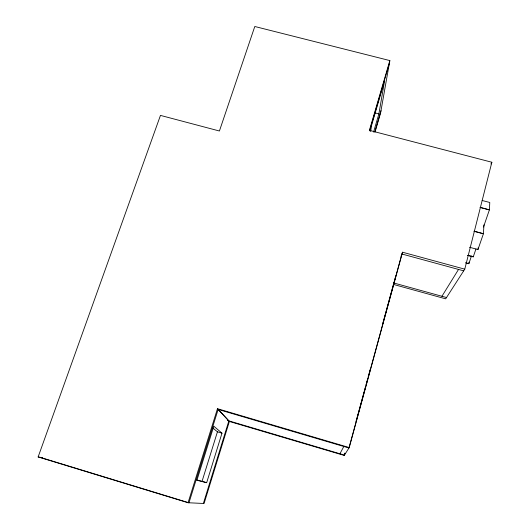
<?xml version="1.0" encoding="UTF-8"?>
<svg xmlns="http://www.w3.org/2000/svg" width="530" height="530" viewBox="0 0 530 530"><rect width="100%" height="100%" fill="white"/><g stroke="black" fill="none" stroke-linecap="round" stroke-linejoin="round"><path stroke-width="0.79" d="M483.963 224.819L483.406 233.79L474.065 231.285M469.494 247.265L477.974 249.524L478.093 247.921M468.97 262.158L468.831 263.735L465.764 262.9M370.622 131.533L371.656 125.053L384.588 80.885L378.884 113.897L373.577 132.089M188.057 502.738L217.466 408.703L229.371 421.463L204.077 503.5L188.057 502.738L38.14 456.946L160.464 115.401L219.413 131.003L254.791 26.5L389.855 60.586L380.593 112.963L375.068 131.937M393.578 284.458L445.67 298.834L464.77 269.167L491.86 162.246L369.403 130.367L389.855 60.586M229.371 421.463L344.242 455.442L349.23 447.545L402.528 252.214L464.77 269.167M344.242 455.442L344.897 453.044M344.891 453.501L344.46 455.098L227.39 420.436M356.014 421.509L359.274 409.571M359.711 407.981L365.574 386.496M366.005 384.906L367.747 378.539M368.178 376.949L370.351 368.986M382.395 324.883L386.271 310.666M386.708 309.083L394.254 281.43M394.684 279.853L395.764 275.905M463.69 270.843L401.892 254.002L348.945 447.996L218.141 409.425L188.971 502.778L40.134 457.324M374.75 132.102L381.004 110.644M369.602 130.87L389.331 63.52M203.374 503.467L228.861 420.866L218.155 409.385M196.577 479.922L202.062 481.3L217.439 431.817L212.517 427.763M206.667 482.697L221.99 433.169L213.795 426.2L196.915 480.266L206.667 482.697L202.062 481.3M471.501 255.91L468.851 263.655L465.784 262.82M475.966 248.974L473.277 256.798L467.758 255.308M483.492 227.059L489.409 209.834L480.127 207.369M477.961 249.55L483.426 233.703L474.085 231.199M401.064 256.301L401.892 254.002M402.104 253.406L402.528 252.214M490.939 164.008L491.86 162.246M339.935 453.759L343.818 446.485M441.934 296.27L458.523 269.439M38.14 456.946L42.566 457.781M374.657 112.804L378.884 113.897M482.167 200.499L489.786 202.48L489.389 209.913L480.107 207.449M467.732 255.381L473.257 256.878M393.293 282.848L446.512 297.535M217.466 408.703L349.23 447.545M217.439 431.817L221.99 433.169"/></g></svg>
